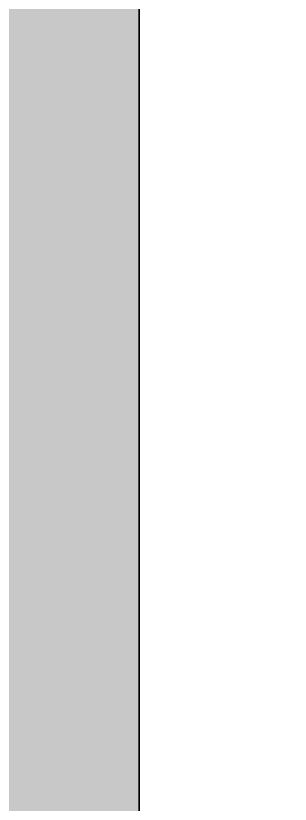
# Model space of a CAD drawing. Extents: x 98 to 1394, y -740 to 17.
# Drawn here: x 1370.7 to 1393.6, y -674.3 to -608.6 of the extents above; entities that cross this region are included whole.
import ezdxf

# ---------------------------------------------------------------- set-up
doc = ezdxf.new("R2010")
doc.units = 0
doc.header["$MEASUREMENT"] = 0
doc.layers.add('Layer 1', color=7, linetype='Continuous', lineweight=0)

msp = doc.modelspace()

# ---------------------------------------------------------------- hatches: boundary and pattern name
at = {"layer": 'Layer 1', "true_color": 0x000000, "transparency": 33554687}
h = msp.add_hatch(color=18, dxfattribs=at)
h.dxf.hatch_style = 2
h.paths.add_polyline_path([(1381, -740), (101, -740), (101, -19), (1381, -19)])
at = {"layer": 'Layer 1', "true_color": 0xfdfefe, "transparency": 33554687}
h = msp.add_hatch(color=7, dxfattribs=at)
h.dxf.hatch_style = 2
edge = h.paths.add_edge_path()
edge.add_spline(control_points=[(1258.643, -726), (1123.704, -726), (1029.602, -726), (896.439, -726), (763.276, -726), (789.908, -610.736), (896.439, -610.736), (1002.97, -610.736), (1123.704, -610.736), (1258.643, -610.736), (1393.582, -610.736), (1393.582, -726), (1258.643, -726)], knot_values=[0, 0, 0, 0, 1, 1, 1, 2, 2, 2, 3, 3, 3, 4, 4, 4, 4], degree=3, periodic=0)

# ---------------------------------------------------------------- linework, layer by layer
at = {"layer": 'Layer 1', "color": 18, "lineweight": 35, "true_color": 0x000000}
msp.add_lwpolyline([(1381, -740), (101, -740), (101, -19), (1381, -19)], close=True, dxfattribs=at)
at = {"layer": 'Layer 1'}
msp.add_open_spline([(1258.643, -726), (1123.704, -726), (1029.602, -726), (896.439, -726), (763.276, -726), (789.908, -610.736), (896.439, -610.736), (1002.97, -610.736), (1123.704, -610.736), (1258.643, -610.736), (1393.582, -610.736), (1393.582, -726), (1258.643, -726)], degree=3, knots=[0, 0, 0, 0, 1, 1, 1, 2, 2, 2, 3, 3, 3, 4, 4, 4, 4], dxfattribs=at)

doc.saveas('drawing.dxf')
